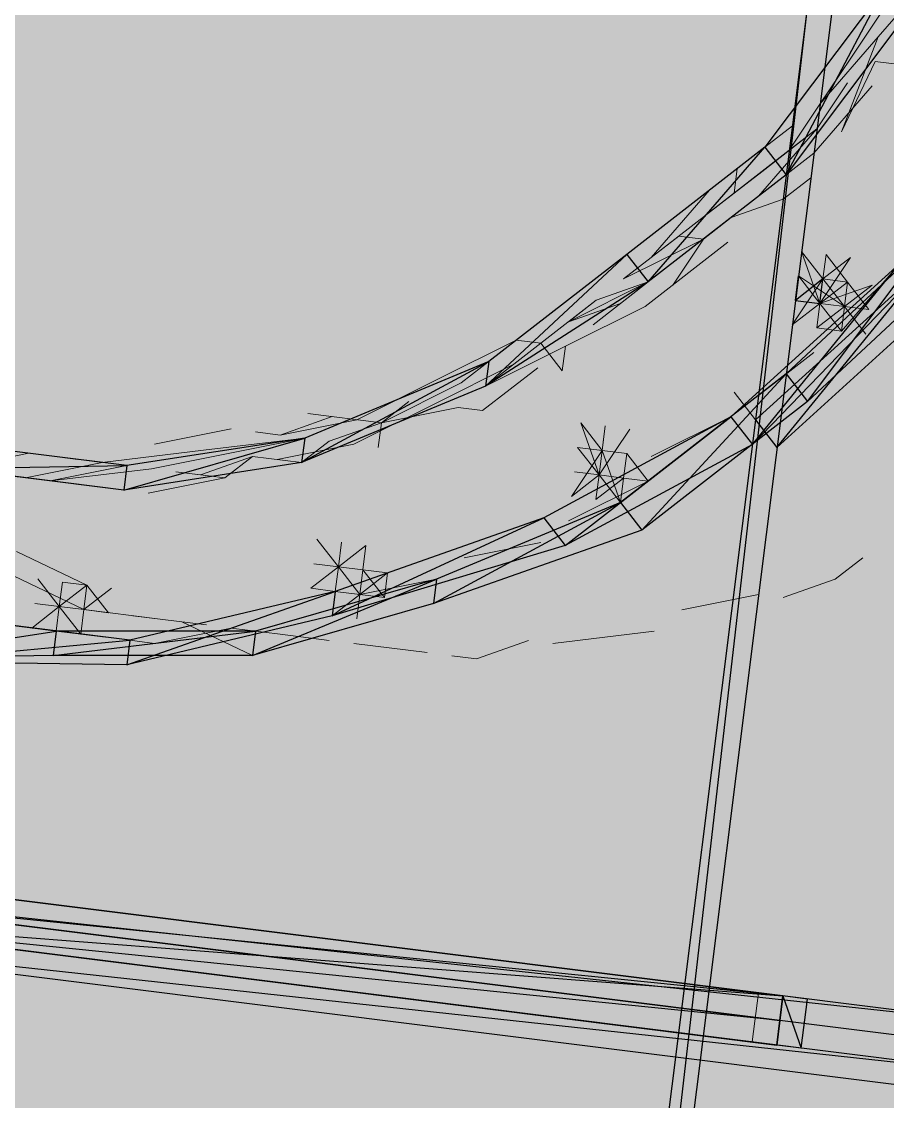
# Model space of a CAD drawing. Header units: metres. Extents: x -4 to 509425, y 7549 to 4732445.
# Drawn here: x 475991.342 to 475991.6385, y 4719727.545 to 4719727.915 of the extents above; entities that cross this region are included whole.
import ezdxf

# ---------------------------------------------------------------- set-up
doc = ezdxf.new("R2010")
doc.units = ezdxf.units.M
doc.header["$LTSCALE"] = 0.01
doc.header["$MEASUREMENT"] = 0
doc.layers.get('0').update_dxf_attribs({"lineweight": 0})
doc.layers.add('_SUBESTACIÓN', color=1, linetype='Continuous')
doc.layers.add('SUBESTACION LA VID', color=253, linetype='Continuous')

# ---------------------------------------------------------------- blocks, each defined once
blk = doc.blocks.new('A$Cfff6051d')
at = {"layer": 'SUBESTACION LA VID', "transparency": 33554687}
h = blk.add_hatch(color=256, dxfattribs=at)
h.dxf.hatch_style = 2
edge = h.paths.add_edge_path()
edge.add_spline(control_points=[(475991.68354, 4719727.54537), (475991.68354, 4719727.54537), (475991.6846, 4719727.55378), (475991.6846, 4719727.55378), (475991.6846, 4719727.55378), (475991.17112, 4719727.60962), (475991.17112, 4719727.60962), (475991.17112, 4719727.60962), (475991.68354, 4719727.54537), (475991.68354, 4719727.54537)], knot_values=[0, 0, 0, 0, 1, 1, 1, 2, 2, 2, 3, 3, 3, 3], degree=3, periodic=0)
edge = h.paths.add_edge_path()
edge.add_spline(control_points=[(475991.6846, 4719727.55378), (475991.6846, 4719727.55378), (475991.17112, 4719727.60962), (475991.17112, 4719727.60962), (475991.17112, 4719727.60962), (475991.17218, 4719727.61802), (475991.17218, 4719727.61802), (475991.17218, 4719727.61802), (475991.6846, 4719727.55378), (475991.6846, 4719727.55378)], knot_values=[0, 0, 0, 0, 1, 1, 1, 2, 2, 2, 3, 3, 3, 3], degree=3, periodic=0)
edge = h.paths.add_edge_path()
edge.add_spline(control_points=[(475991.17112, 4719727.60962), (475991.17112, 4719727.60962), (475991.17218, 4719727.61802), (475991.17218, 4719727.61802), (475991.17218, 4719727.61802), (475990.73029, 4719728.17683), (475990.73029, 4719728.17683), (475990.73029, 4719728.17683), (475991.17112, 4719727.60962), (475991.17112, 4719727.60962)], knot_values=[0, 0, 0, 0, 1, 1, 1, 2, 2, 2, 3, 3, 3, 3], degree=3, periodic=0)
edge = h.paths.add_edge_path()
edge.add_spline(control_points=[(475991.17218, 4719727.61802), (475991.17218, 4719727.61802), (475990.73029, 4719728.17683), (475990.73029, 4719728.17683), (475990.73029, 4719728.17683), (475990.73134, 4719728.18523), (475990.73134, 4719728.18523), (475990.73134, 4719728.18523), (475991.17218, 4719727.61802), (475991.17218, 4719727.61802)], knot_values=[0, 0, 0, 0, 1, 1, 1, 2, 2, 2, 3, 3, 3, 3], degree=3, periodic=0)
edge = h.paths.add_edge_path()
edge.add_spline(control_points=[(475990.73029, 4719728.17683), (475990.73029, 4719728.17683), (475990.73134, 4719728.18523), (475990.73134, 4719728.18523), (475990.73134, 4719728.18523), (475990.13386, 4719728.2516), (475990.13386, 4719728.2516), (475990.13386, 4719728.2516), (475990.73029, 4719728.17683), (475990.73029, 4719728.17683)], knot_values=[0, 0, 0, 0, 1, 1, 1, 2, 2, 2, 3, 3, 3, 3], degree=3, periodic=0)
edge = h.paths.add_edge_path()
edge.add_spline(control_points=[(475990.73134, 4719728.18523), (475990.73134, 4719728.18523), (475990.13386, 4719728.2516), (475990.13386, 4719728.2516), (475990.13386, 4719728.2516), (475990.13492, 4719728.26), (475990.13492, 4719728.26), (475990.13492, 4719728.26), (475990.73134, 4719728.18523), (475990.73134, 4719728.18523)], knot_values=[0, 0, 0, 0, 1, 1, 1, 2, 2, 2, 3, 3, 3, 3], degree=3, periodic=0)
h = blk.add_hatch(color=256, dxfattribs=at)
h.dxf.hatch_style = 2
edge = h.paths.add_edge_path()
edge.add_spline(control_points=[(475991.67725, 4719727.56323), (475991.67725, 4719727.56323), (475991.6783, 4719727.57163), (475991.6783, 4719727.57163), (475991.6783, 4719727.57163), (475991.18163, 4719727.62536), (475991.18163, 4719727.62536), (475991.18163, 4719727.62536), (475991.67725, 4719727.56323), (475991.67725, 4719727.56323)], knot_values=[0, 0, 0, 0, 1, 1, 1, 2, 2, 2, 3, 3, 3, 3], degree=3, periodic=0)
edge = h.paths.add_edge_path()
edge.add_spline(control_points=[(475991.6783, 4719727.57163), (475991.6783, 4719727.57163), (475991.18163, 4719727.62536), (475991.18163, 4719727.62536), (475991.18163, 4719727.62536), (475991.18268, 4719727.63376), (475991.18268, 4719727.63376), (475991.18268, 4719727.63376), (475991.6783, 4719727.57163), (475991.6783, 4719727.57163)], knot_values=[0, 0, 0, 0, 1, 1, 1, 2, 2, 2, 3, 3, 3, 3], degree=3, periodic=0)
edge = h.paths.add_edge_path()
edge.add_spline(control_points=[(475991.18163, 4719727.62536), (475991.18163, 4719727.62536), (475991.18268, 4719727.63376), (475991.18268, 4719727.63376), (475991.18268, 4719727.63376), (475990.7408, 4719728.19257), (475990.7408, 4719728.19257), (475990.7408, 4719728.19257), (475991.18163, 4719727.62536), (475991.18163, 4719727.62536)], knot_values=[0, 0, 0, 0, 1, 1, 1, 2, 2, 2, 3, 3, 3, 3], degree=3, periodic=0)
edge = h.paths.add_edge_path()
edge.add_spline(control_points=[(475991.18268, 4719727.63376), (475991.18268, 4719727.63376), (475990.7408, 4719728.19257), (475990.7408, 4719728.19257), (475990.7408, 4719728.19257), (475990.75025, 4719728.19992), (475990.75025, 4719728.19992), (475990.75025, 4719728.19992), (475991.18268, 4719727.63376), (475991.18268, 4719727.63376)], knot_values=[0, 0, 0, 0, 1, 1, 1, 2, 2, 2, 3, 3, 3, 3], degree=3, periodic=0)
h = blk.add_hatch(color=256, dxfattribs=at)
h.dxf.hatch_style = 2
edge = h.paths.add_edge_path()
edge.add_spline(control_points=[(475991.62173, 4719727.93708), (475991.62173, 4719727.93708), (475991.62068, 4719727.92868), (475991.62068, 4719727.92868), (475991.62068, 4719727.92868), (475991.61228, 4719727.92973), (475991.61228, 4719727.92973), (475991.61228, 4719727.92973), (475991.62173, 4719727.93708), (475991.62173, 4719727.93708)], knot_values=[0, 0, 0, 0, 1, 1, 1, 2, 2, 2, 3, 3, 3, 3], degree=3, periodic=0)
edge = h.paths.add_edge_path()
edge.add_spline(control_points=[(475991.62068, 4719727.92868), (475991.62068, 4719727.92868), (475991.61228, 4719727.92973), (475991.61228, 4719727.92973), (475991.61228, 4719727.92973), (475991.51536, 4719727.08865), (475991.51536, 4719727.08865), (475991.51536, 4719727.08865), (475991.62068, 4719727.92868), (475991.62068, 4719727.92868)], knot_values=[0, 0, 0, 0, 1, 1, 1, 2, 2, 2, 3, 3, 3, 3], degree=3, periodic=0)
edge = h.paths.add_edge_path()
edge.add_spline(control_points=[(475991.61228, 4719727.92973), (475991.61228, 4719727.92973), (475991.51536, 4719727.08865), (475991.51536, 4719727.08865), (475991.51536, 4719727.08865), (475991.50696, 4719727.0897), (475991.50696, 4719727.0897), (475991.50696, 4719727.0897), (475991.61228, 4719727.92973), (475991.61228, 4719727.92973)], knot_values=[0, 0, 0, 0, 1, 1, 1, 2, 2, 2, 3, 3, 3, 3], degree=3, periodic=0)
h = blk.add_hatch(color=256, dxfattribs=at)
h.dxf.hatch_style = 2
h.paths.add_polyline_path([(475991.60699, 4719727.81947), (475991.61539, 4719727.81842), (475991.61644, 4719727.82682)])
h = blk.add_hatch(color=256, dxfattribs=at)
h.dxf.hatch_style = 2
edge = h.paths.add_edge_path()
edge.add_spline(control_points=[(475991.24778, 4719727.60854), (475991.24778, 4719727.60854), (475991.24988, 4719727.62534), (475991.24988, 4719727.62534), (475991.24988, 4719727.62534), (475991.6027, 4719727.58111), (475991.6027, 4719727.58111), (475991.6027, 4719727.58111), (475991.24778, 4719727.60854), (475991.24778, 4719727.60854)], knot_values=[0, 0, 0, 0, 1, 1, 1, 2, 2, 2, 3, 3, 3, 3], degree=3, periodic=0)
edge = h.paths.add_edge_path()
edge.add_spline(control_points=[(475991.24988, 4719727.62534), (475991.24988, 4719727.62534), (475991.6027, 4719727.58111), (475991.6027, 4719727.58111), (475991.6027, 4719727.58111), (475991.24778, 4719727.60854), (475991.24778, 4719727.60854), (475991.24778, 4719727.60854), (475991.24988, 4719727.62534), (475991.24988, 4719727.62534)], knot_values=[0, 0, 0, 0, 1, 1, 1, 2, 2, 2, 3, 3, 3, 3], degree=3, periodic=0)
edge = h.paths.add_edge_path()
edge.add_spline(control_points=[(475991.6027, 4719727.58111), (475991.6027, 4719727.58111), (475991.24778, 4719727.60854), (475991.24778, 4719727.60854), (475991.24778, 4719727.60854), (475991.60059, 4719727.56431), (475991.60059, 4719727.56431), (475991.60059, 4719727.56431), (475991.6027, 4719727.58111), (475991.6027, 4719727.58111)], knot_values=[0, 0, 0, 0, 1, 1, 1, 2, 2, 2, 3, 3, 3, 3], degree=3, periodic=0)
edge = h.paths.add_edge_path()
edge.add_spline(control_points=[(475991.24778, 4719727.60854), (475991.24778, 4719727.60854), (475991.60059, 4719727.56431), (475991.60059, 4719727.56431), (475991.60059, 4719727.56431), (475991.6027, 4719727.58111), (475991.6027, 4719727.58111), (475991.6027, 4719727.58111), (475991.24778, 4719727.60854), (475991.24778, 4719727.60854)], knot_values=[0, 0, 0, 0, 1, 1, 1, 2, 2, 2, 3, 3, 3, 3], degree=3, periodic=0)
h = blk.add_hatch(color=256, dxfattribs=at)
h.dxf.hatch_style = 2
edge = h.paths.add_edge_path()
edge.add_spline(control_points=[(475991.24988, 4719727.62534), (475991.24988, 4719727.62534), (475991.24883, 4719727.61694), (475991.24883, 4719727.61694), (475991.24883, 4719727.61694), (475991.6027, 4719727.58111), (475991.6027, 4719727.58111), (475991.6027, 4719727.58111), (475991.24988, 4719727.62534), (475991.24988, 4719727.62534)], knot_values=[0, 0, 0, 0, 1, 1, 1, 2, 2, 2, 3, 3, 3, 3], degree=3, periodic=0)
edge = h.paths.add_edge_path()
edge.add_spline(control_points=[(475991.24883, 4719727.61694), (475991.24883, 4719727.61694), (475991.6027, 4719727.58111), (475991.6027, 4719727.58111), (475991.6027, 4719727.58111), (475991.60165, 4719727.57271), (475991.60165, 4719727.57271), (475991.60165, 4719727.57271), (475991.24883, 4719727.61694), (475991.24883, 4719727.61694)], knot_values=[0, 0, 0, 0, 1, 1, 1, 2, 2, 2, 3, 3, 3, 3], degree=3, periodic=0)
h = blk.add_hatch(color=256, dxfattribs=at)
h.dxf.hatch_style = 2
edge = h.paths.add_edge_path()
edge.add_spline(control_points=[(475991.24883, 4719727.61694), (475991.24883, 4719727.61694), (475991.24778, 4719727.60854), (475991.24778, 4719727.60854), (475991.24778, 4719727.60854), (475991.60165, 4719727.57271), (475991.60165, 4719727.57271), (475991.60165, 4719727.57271), (475991.24883, 4719727.61694), (475991.24883, 4719727.61694)], knot_values=[0, 0, 0, 0, 1, 1, 1, 2, 2, 2, 3, 3, 3, 3], degree=3, periodic=0)
edge = h.paths.add_edge_path()
edge.add_spline(control_points=[(475991.24778, 4719727.60854), (475991.24778, 4719727.60854), (475991.60165, 4719727.57271), (475991.60165, 4719727.57271), (475991.60165, 4719727.57271), (475991.60059, 4719727.56431), (475991.60059, 4719727.56431), (475991.60059, 4719727.56431), (475991.24778, 4719727.60854), (475991.24778, 4719727.60854)], knot_values=[0, 0, 0, 0, 1, 1, 1, 2, 2, 2, 3, 3, 3, 3], degree=3, periodic=0)
at = {"layer": 'SUBESTACION LA VID', "lineweight": 0}
for p, q in [((475991.64693, 4719727.93392), (475991.62592, 4719727.90243)), ((475991.64693, 4719727.93392), (475991.62592, 4719727.90243)), ((475991.63537, 4719727.90977), (475991.61541, 4719727.88668)), ((475991.63537, 4719727.90977), (475991.61541, 4719727.88668)), ((475991.63537, 4719727.90977), (475991.62276, 4719727.87723)), ((475991.63432, 4719727.90137), (475991.62276, 4719727.87723)), ((475991.63326, 4719727.89297), (475991.61331, 4719727.86988)), ((475991.61436, 4719727.87828), (475991.59439, 4719727.85518)), ((475991.5965, 4719727.87198), (475991.57654, 4719727.84889)), ((475991.60491, 4719727.87093), (475991.57654, 4719727.84889)), ((475991.61331, 4719727.86988), (475991.59439, 4719727.85518)), ((475991.57759, 4719727.85729), (475991.55764, 4719727.8342)), ((475991.58599, 4719727.85624), (475991.55764, 4719727.8342)), ((475991.57549, 4719727.84049), (475991.54818, 4719727.82685)), ((475991.58389, 4719727.83944), (475991.55553, 4719727.81739)), ((475991.62273, 4719727.80897), (475991.64269, 4719727.83206)), ((475991.60804, 4719727.82788), (475991.62379, 4719727.81737)), ((475991.61539, 4719727.81842), (475991.60804, 4719727.82788)), ((475991.62379, 4719727.81737), (475991.61644, 4719727.82682)), ((475991.55658, 4719727.82579), (475991.52928, 4719727.81215)), ((475991.55658, 4719727.82579), (475991.53768, 4719727.8111)), ((475991.61539, 4719727.81842), (475991.63324, 4719727.82472)), ((475991.62484, 4719727.82577), (475991.62379, 4719727.81737)), ((475991.62484, 4719727.82577), (475991.62484, 4719727.82577)), ((475991.53873, 4719727.8195), (475991.51982, 4719727.80481)), ((475991.55553, 4719727.81739), (475991.52822, 4719727.80375)), ((475991.61539, 4719727.81842), (475991.61433, 4719727.81002)), ((475991.61539, 4719727.81842), (475991.61433, 4719727.81002)), ((475991.62379, 4719727.81737), (475991.62273, 4719727.80897)), ((475991.52088, 4719727.81321), (475991.49252, 4719727.79117)), ((475991.51142, 4719727.80586), (475991.48411, 4719727.79222)), ((475991.51982, 4719727.80481), (475991.50092, 4719727.79011)), ((475991.59437, 4719727.78693), (475991.61328, 4719727.80162)), ((475991.51037, 4719727.79746), (475991.48306, 4719727.78382)), ((475991.48411, 4719727.79222), (475991.45681, 4719727.77858)), ((475991.49252, 4719727.79117), (475991.46521, 4719727.77752)), ((475991.58597, 4719727.78798), (475991.59332, 4719727.77853)), ((475991.48306, 4719727.78382), (475991.45575, 4719727.77018)), ((475991.49146, 4719727.78276), (475991.46521, 4719727.77752)), ((475991.55761, 4719727.76594), (475991.58492, 4719727.77958)), ((475991.41375, 4719727.77544), (475991.3875, 4719727.7702)), ((475991.55026, 4719727.77539), (475991.53976, 4719727.75965)), ((475991.54186, 4719727.77645), (475991.54081, 4719727.76805)), ((475991.43895, 4719727.77228), (475991.4043, 4719727.7681)), ((475991.43895, 4719727.77228), (475991.4127, 4719727.76704)), ((475991.4043, 4719727.7681), (475991.36964, 4719727.76391)), ((475991.4043, 4719727.7681), (475991.36964, 4719727.76391)), ((475991.45575, 4719727.77018), (475991.4295, 4719727.76494)), ((475991.45575, 4719727.77018), (475991.4295, 4719727.76494)), ((475991.5303, 4719727.7523), (475991.54081, 4719727.76805)), ((475991.53241, 4719727.7691), (475991.54081, 4719727.76805)), ((475991.54081, 4719727.76805), (475991.54081, 4719727.76805)), ((475991.54921, 4719727.76699), (475991.54081, 4719727.76805)), ((475991.54921, 4719727.76699), (475991.54081, 4719727.76805)), ((475991.54081, 4719727.76805), (475991.54921, 4719727.76699)), ((475991.54081, 4719727.76805), (475991.5471, 4719727.75019)), ((475991.34444, 4719727.76707), (475991.31819, 4719727.76183)), ((475991.34444, 4719727.76707), (475991.36964, 4719727.76391)), ((475991.37805, 4719727.76285), (475991.34444, 4719727.76707)), ((475991.4127, 4719727.76704), (475991.38645, 4719727.7618)), ((475991.54921, 4719727.76699), (475991.54921, 4719727.76699)), ((475991.34339, 4719727.75867), (475991.31819, 4719727.76183)), ((475991.34339, 4719727.75867), (475991.31819, 4719727.76183)), ((475991.37805, 4719727.76285), (475991.35179, 4719727.75761)), ((475991.38645, 4719727.7618), (475991.35179, 4719727.75761)), ((475991.37805, 4719727.76285), (475991.37805, 4719727.76285)), ((475991.53976, 4719727.75965), (475991.53136, 4719727.7607)), ((475991.37699, 4719727.75445), (475991.34339, 4719727.75867)), ((475991.41165, 4719727.75864), (475991.38539, 4719727.7534)), ((475991.52925, 4719727.7439), (475991.55656, 4719727.75754)), ((475991.54816, 4719727.75859), (475991.5387, 4719727.75125)), ((475991.45154, 4719727.73657), (475991.45049, 4719727.72817)), ((475991.45154, 4719727.73657), (475991.45049, 4719727.72817)), ((475991.45154, 4719727.73657), (475991.45049, 4719727.72817)), ((475991.45994, 4719727.73552), (475991.45049, 4719727.72817)), ((475991.45994, 4719727.73552), (475991.45889, 4719727.72712)), ((475991.49354, 4719727.73131), (475991.5198, 4719727.73655)), ((475991.44209, 4719727.72923), (475991.45049, 4719727.72817)), ((475991.36332, 4719727.71351), (475991.33918, 4719727.72507)), ((475991.35492, 4719727.71456), (475991.35598, 4719727.72296)), ((475991.45783, 4719727.71872), (475991.48409, 4719727.72396)), ((475991.36438, 4719727.72191), (475991.35492, 4719727.71456)), ((475991.36438, 4719727.72191), (475991.36332, 4719727.71351)), ((475991.41373, 4719727.70719), (475991.44943, 4719727.71977)), ((475991.44103, 4719727.72083), (475991.44943, 4719727.71977)), ((475991.44943, 4719727.71977), (475991.44943, 4719727.71977)), ((475991.44943, 4719727.71977), (475991.44943, 4719727.71977)), ((475991.44943, 4719727.71977), (475991.44943, 4719727.71977)), ((475991.44943, 4719727.71977), (475991.45783, 4719727.71872)), ((475991.34652, 4719727.71561), (475991.35492, 4719727.71456)), ((475991.59435, 4719727.71867), (475991.56809, 4719727.71343)), ((475991.35492, 4719727.71456), (475991.35387, 4719727.70616)), ((475991.38853, 4719727.71035), (475991.36332, 4719727.71351)), ((475991.33707, 4719727.70827), (475991.37067, 4719727.70405)), ((475991.40533, 4719727.70824), (475991.38013, 4719727.7114)), ((475991.42107, 4719727.69773), (475991.39693, 4719727.70929)), ((475991.35387, 4719727.70616), (475991.35387, 4719727.70616)), ((475991.55864, 4719727.70608), (475991.52398, 4719727.7019)), ((475991.48093, 4719727.69876), (475991.45573, 4719727.70192)), ((475991.59219, 4719727.56536), (475991.5943, 4719727.58216))]:
    blk.add_line(p, q, dxfattribs=at)
for points in [[(475991.65638, 4719727.94127), (475991.65533, 4719727.93287), (475991.63537, 4719727.90977)], [(475991.65428, 4719727.92447), (475991.64272, 4719727.90032), (475991.63432, 4719727.90137)], [(475991.62592, 4719727.90243), (475991.61541, 4719727.88668), (475991.60491, 4719727.87093)], [(475991.62486, 4719727.89403), (475991.61436, 4719727.87828), (475991.60491, 4719727.87093)], [(475991.60596, 4719727.87933), (475991.58705, 4719727.86464), (475991.58599, 4719727.85624)], [(475991.61436, 4719727.87828), (475991.59545, 4719727.86358), (475991.58599, 4719727.85624)], [(475991.61225, 4719727.86148), (475991.6028, 4719727.85413), (475991.58494, 4719727.84784)], [(475991.58494, 4719727.84784), (475991.57549, 4719727.84049), (475991.56498, 4719727.82474)], [(475991.58494, 4719727.84784), (475991.57549, 4719727.84049), (475991.56498, 4719727.82474)], [(475991.57549, 4719727.84049), (475991.56709, 4719727.84154), (475991.54818, 4719727.82685)], [(475991.61539, 4719727.81842), (475991.60909, 4719727.83628), (475991.61644, 4719727.82682), (475991.61749, 4719727.83522)], [(475991.61644, 4719727.82682), (475991.62589, 4719727.83417), (475991.61539, 4719727.81842), (475991.62484, 4719727.82577)], [(475991.61644, 4719727.82682), (475991.62484, 4719727.82577), (475991.61749, 4719727.83522)], [(475991.61433, 4719727.81002), (475991.61539, 4719727.81842), (475991.60593, 4719727.81107), (475991.61644, 4719727.82682), (475991.60699, 4719727.81947), (475991.61644, 4719727.82682)], [(475991.62379, 4719727.81737), (475991.60699, 4719727.81947), (475991.61644, 4719727.82682)], [(475991.60804, 4719727.82788), (475991.61539, 4719727.81842), (475991.60804, 4719727.82788)], [(475991.55658, 4719727.82579), (475991.53873, 4719727.8195), (475991.52928, 4719727.81215)], [(475991.55658, 4719727.82579), (475991.54713, 4719727.81845), (475991.52928, 4719727.81215)], [(475991.62484, 4719727.82577), (475991.62379, 4719727.81737), (475991.63219, 4719727.81632), (475991.62379, 4719727.81737), (475991.62273, 4719727.80897), (475991.61539, 4719727.81842)], [(475991.62484, 4719727.82577), (475991.62379, 4719727.81737), (475991.62484, 4719727.82577)], [(475991.62484, 4719727.82577), (475991.62379, 4719727.81737), (475991.62484, 4719727.82577), (475991.63219, 4719727.81632), (475991.62379, 4719727.81737), (475991.63219, 4719727.81632)], [(475991.63324, 4719727.82472), (475991.62379, 4719727.81737), (475991.63219, 4719727.81632), (475991.62379, 4719727.81737), (475991.63113, 4719727.80792)], [(475991.53873, 4719727.8195), (475991.51982, 4719727.80481), (475991.51142, 4719727.80586)], [(475991.61433, 4719727.81002), (475991.62379, 4719727.81737), (475991.61433, 4719727.81002), (475991.61539, 4719727.81842)], [(475991.62273, 4719727.80897), (475991.61433, 4719727.81002), (475991.62379, 4719727.81737)], [(475991.62273, 4719727.80897), (475991.62379, 4719727.81737), (475991.62273, 4719727.80897), (475991.61539, 4719727.81842)], [(475991.62273, 4719727.80897), (475991.61539, 4719727.81842), (475991.62273, 4719727.80897)], [(475991.62273, 4719727.80897), (475991.62379, 4719727.81737), (475991.62273, 4719727.80897)], [(475991.63113, 4719727.80792), (475991.62379, 4719727.81737), (475991.63113, 4719727.80792)], [(475991.52717, 4719727.79535), (475991.51982, 4719727.80481), (475991.50092, 4719727.79011)], [(475991.52717, 4719727.79535), (475991.52822, 4719727.80375), (475991.50092, 4719727.79011)], [(475991.51877, 4719727.79641), (475991.49986, 4719727.78171), (475991.49146, 4719727.78276)], [(475991.47466, 4719727.78487), (475991.46521, 4719727.77752), (475991.44001, 4719727.78068)], [(475991.47466, 4719727.78487), (475991.46521, 4719727.77752), (475991.44735, 4719727.77123)], [(475991.49146, 4719727.78276), (475991.46521, 4719727.77752), (475991.46415, 4719727.76912)], [(475991.44841, 4719727.77963), (475991.43055, 4719727.77334), (475991.42215, 4719727.77439)], [(475991.45681, 4719727.77858), (475991.43055, 4719727.77334), (475991.42215, 4719727.77439)], [(475991.53241, 4719727.7691), (475991.53976, 4719727.75965), (475991.54186, 4719727.77645)], [(475991.53976, 4719727.75965), (475991.53346, 4719727.7775), (475991.54081, 4719727.76805), (475991.53346, 4719727.7775)], [(475991.44735, 4719727.77123), (475991.4379, 4719727.76388), (475991.4211, 4719727.76599)], [(475991.36124, 4719727.76496), (475991.34444, 4719727.76707), (475991.32764, 4719727.76917)], [(475991.36964, 4719727.76391), (475991.34339, 4719727.75867), (475991.33499, 4719727.75972)], [(475991.4211, 4719727.76599), (475991.41165, 4719727.75864), (475991.39485, 4719727.76075)], [(475991.4211, 4719727.76599), (475991.40325, 4719727.7597), (475991.39485, 4719727.76075)], [(475991.54921, 4719727.76699), (475991.54816, 4719727.75859), (475991.53976, 4719727.75965), (475991.5471, 4719727.75019), (475991.53976, 4719727.75965), (475991.5387, 4719727.75125)], [(475991.54921, 4719727.76699), (475991.54816, 4719727.75859), (475991.55656, 4719727.75754)], [(475991.54921, 4719727.76699), (475991.54816, 4719727.75859), (475991.54921, 4719727.76699), (475991.55656, 4719727.75754), (475991.54816, 4719727.75859), (475991.55656, 4719727.75754)], [(475991.5303, 4719727.7523), (475991.53976, 4719727.75965), (475991.53136, 4719727.7607), (475991.53976, 4719727.75965)], [(475991.53976, 4719727.75965), (475991.53136, 4719727.7607), (475991.53976, 4719727.75965)], [(475991.5387, 4719727.75125), (475991.53976, 4719727.75965), (475991.5303, 4719727.7523), (475991.53976, 4719727.75965)], [(475991.5387, 4719727.75125), (475991.53976, 4719727.75965), (475991.5387, 4719727.75125)], [(475991.5471, 4719727.75019), (475991.54816, 4719727.75859), (475991.5471, 4719727.75019), (475991.53976, 4719727.75965), (475991.54816, 4719727.75859)], [(475991.54816, 4719727.75859), (475991.53976, 4719727.75965), (475991.54816, 4719727.75859)], [(475991.54816, 4719727.75859), (475991.5471, 4719727.75019), (475991.54816, 4719727.75859)], [(475991.45049, 4719727.72817), (475991.44943, 4719727.71977), (475991.45049, 4719727.72817), (475991.44103, 4719727.72083), (475991.45049, 4719727.72817), (475991.44209, 4719727.72923), (475991.45049, 4719727.72817), (475991.44314, 4719727.73763)], [(475991.44209, 4719727.72923), (475991.45049, 4719727.72817), (475991.44314, 4719727.73763)], [(475991.45049, 4719727.72817), (475991.45154, 4719727.73657), (475991.45049, 4719727.72817)], [(475991.45994, 4719727.73552), (475991.45049, 4719727.72817), (475991.45994, 4719727.73552)], [(475991.45994, 4719727.73552), (475991.45889, 4719727.72712), (475991.46623, 4719727.71767), (475991.45889, 4719727.72712), (475991.45783, 4719727.71872)], [(475991.45994, 4719727.73552), (475991.45889, 4719727.72712), (475991.46729, 4719727.72607), (475991.45783, 4719727.71872)], [(475991.37173, 4719727.71245), (475991.36438, 4719727.72191), (475991.34023, 4719727.73347)], [(475991.63005, 4719727.73126), (475991.6206, 4719727.72391), (475991.60275, 4719727.71762)], [(475991.45889, 4719727.72712), (475991.45049, 4719727.72817), (475991.45783, 4719727.71872), (475991.45049, 4719727.72817), (475991.45783, 4719727.71872)], [(475991.45889, 4719727.72712), (475991.45783, 4719727.71872), (475991.45889, 4719727.72712)], [(475991.46729, 4719727.72607), (475991.46623, 4719727.71767), (475991.45889, 4719727.72712)], [(475991.35492, 4719727.71456), (475991.34652, 4719727.71561), (475991.35492, 4719727.71456), (475991.34758, 4719727.72401)], [(475991.34758, 4719727.72401), (475991.35492, 4719727.71456), (475991.34758, 4719727.72401)], [(475991.35598, 4719727.72296), (475991.36438, 4719727.72191), (475991.35492, 4719727.71456)], [(475991.35492, 4719727.71456), (475991.35598, 4719727.72296), (475991.35492, 4719727.71456)], [(475991.36438, 4719727.72191), (475991.35492, 4719727.71456), (475991.36438, 4719727.72191)], [(475991.36438, 4719727.72191), (475991.36332, 4719727.71351), (475991.36227, 4719727.70511), (475991.36332, 4719727.71351)], [(475991.36438, 4719727.72191), (475991.36332, 4719727.71351), (475991.37173, 4719727.71245)], [(475991.36438, 4719727.72191), (475991.36332, 4719727.71351), (475991.36438, 4719727.72191)], [(475991.37278, 4719727.72085), (475991.36332, 4719727.71351), (475991.37173, 4719727.71245), (475991.36332, 4719727.71351), (475991.37173, 4719727.71245)], [(475991.44943, 4719727.71977), (475991.45783, 4719727.71872), (475991.44943, 4719727.71977)], [(475991.46623, 4719727.71767), (475991.45783, 4719727.71872), (475991.45678, 4719727.71032), (475991.45783, 4719727.71872), (475991.44838, 4719727.71137)], [(475991.35492, 4719727.71456), (475991.35387, 4719727.70616), (475991.35492, 4719727.71456), (475991.34547, 4719727.70721)], [(475991.34547, 4719727.70721), (475991.35492, 4719727.71456), (475991.34547, 4719727.70721)], [(475991.35492, 4719727.71456), (475991.36227, 4719727.70511), (475991.35387, 4719727.70616)], [(475991.36332, 4719727.71351), (475991.36227, 4719727.70511), (475991.35387, 4719727.70616)], [(475991.36332, 4719727.71351), (475991.35492, 4719727.71456), (475991.36332, 4719727.71351)], [(475991.36227, 4719727.70511), (475991.35492, 4719727.71456), (475991.36227, 4719727.70511)], [(475991.37067, 4719727.70405), (475991.36227, 4719727.70511), (475991.35387, 4719727.70616), (475991.36227, 4719727.70511)], [(475991.37907, 4719727.703), (475991.38747, 4719727.70195), (475991.41373, 4719727.70719)], [(475991.44733, 4719727.70297), (475991.43053, 4719727.70508), (475991.41373, 4719727.70719)], [(475991.51558, 4719727.70295), (475991.49773, 4719727.69666), (475991.48933, 4719727.69771)]]:
    blk.add_lwpolyline(points, dxfattribs=at)
at = {"layer": 'SUBESTACION LA VID'}
for points in [[(475991.60699, 4719727.81947), (475991.60699, 4719727.81947), (475991.60804, 4719727.82788)], [(475991.60699, 4719727.81947), (475991.61539, 4719727.81842), (475991.61644, 4719727.82682)]]:
    blk.add_lwpolyline(points, close=True, dxfattribs=at)
at = {"layer": 'SUBESTACION LA VID', "lineweight": 0}
for points in [[(475991.60699, 4719727.81947), (475991.60699, 4719727.81947), (475991.60804, 4719727.82788)], [(475991.60699, 4719727.81947), (475991.61539, 4719727.81842), (475991.61644, 4719727.82682)]]:
    blk.add_lwpolyline(points, close=True, dxfattribs=at)
at = {"layer": 'SUBESTACION LA VID'}
for points in [[(475991.61228, 4719727.92973), (475991.61228, 4719727.92973), (475991.51536, 4719727.08865), (475991.51536, 4719727.08865), (475991.51536, 4719727.08865), (475991.50696, 4719727.0897), (475991.50696, 4719727.0897), (475991.50696, 4719727.0897), (475991.61228, 4719727.92973), (475991.61228, 4719727.92973)], [(475991.62068, 4719727.92868), (475991.62068, 4719727.92868), (475991.61228, 4719727.92973), (475991.61228, 4719727.92973), (475991.61228, 4719727.92973), (475991.51536, 4719727.08865), (475991.51536, 4719727.08865), (475991.51536, 4719727.08865), (475991.62068, 4719727.92868), (475991.62068, 4719727.92868)], [(475991.63748, 4719727.92657), (475991.63748, 4719727.92657), (475991.60385, 4719727.86253), (475991.60385, 4719727.86253), (475991.60385, 4719727.86253), (475991.5965, 4719727.87198), (475991.5965, 4719727.87198), (475991.5965, 4719727.87198), (475991.63748, 4719727.92657), (475991.63748, 4719727.92657)], [(475991.64482, 4719727.91712), (475991.64482, 4719727.91712), (475991.63748, 4719727.92657), (475991.63748, 4719727.92657), (475991.63748, 4719727.92657), (475991.60385, 4719727.86253), (475991.60385, 4719727.86253), (475991.60385, 4719727.86253), (475991.64482, 4719727.91712), (475991.64482, 4719727.91712)], [(475991.5965, 4719727.87198), (475991.5965, 4719727.87198), (475991.55658, 4719727.82579), (475991.55658, 4719727.82579), (475991.55658, 4719727.82579), (475991.54924, 4719727.83525), (475991.54924, 4719727.83525), (475991.54924, 4719727.83525), (475991.5965, 4719727.87198), (475991.5965, 4719727.87198)], [(475991.60385, 4719727.86253), (475991.60385, 4719727.86253), (475991.5965, 4719727.87198), (475991.5965, 4719727.87198), (475991.5965, 4719727.87198), (475991.55658, 4719727.82579), (475991.55658, 4719727.82579), (475991.55658, 4719727.82579), (475991.60385, 4719727.86253), (475991.60385, 4719727.86253)], [(475991.65215, 4719727.83941), (475991.65215, 4719727.83941), (475991.61117, 4719727.78482), (475991.61117, 4719727.78482), (475991.61117, 4719727.78482), (475991.60383, 4719727.79428), (475991.60383, 4719727.79428), (475991.60383, 4719727.79428), (475991.65215, 4719727.83941), (475991.65215, 4719727.83941)], [(475991.65949, 4719727.82996), (475991.65949, 4719727.82996), (475991.65215, 4719727.83941), (475991.65215, 4719727.83941), (475991.65215, 4719727.83941), (475991.61117, 4719727.78482), (475991.61117, 4719727.78482), (475991.61117, 4719727.78482), (475991.65949, 4719727.82996), (475991.65949, 4719727.82996)], [(475991.55658, 4719727.82579), (475991.55658, 4719727.82579), (475991.54924, 4719727.83525), (475991.54924, 4719727.83525), (475991.54924, 4719727.83525), (475991.50092, 4719727.79011), (475991.50092, 4719727.79011), (475991.50092, 4719727.79011), (475991.55658, 4719727.82579), (475991.55658, 4719727.82579)], [(475991.54924, 4719727.83525), (475991.54924, 4719727.83525), (475991.50092, 4719727.79011), (475991.50092, 4719727.79011), (475991.50092, 4719727.79011), (475991.50197, 4719727.79851), (475991.50197, 4719727.79851), (475991.50197, 4719727.79851), (475991.54924, 4719727.83525), (475991.54924, 4719727.83525)], [(475991.64269, 4719727.83206), (475991.64269, 4719727.83206), (475991.59227, 4719727.77013), (475991.59227, 4719727.77013), (475991.59227, 4719727.77013), (475991.58492, 4719727.77958), (475991.58492, 4719727.77958), (475991.58492, 4719727.77958), (475991.64269, 4719727.83206), (475991.64269, 4719727.83206)], [(475991.65109, 4719727.83101), (475991.65109, 4719727.83101), (475991.64269, 4719727.83206), (475991.64269, 4719727.83206), (475991.64269, 4719727.83206), (475991.59227, 4719727.77013), (475991.59227, 4719727.77013), (475991.59227, 4719727.77013), (475991.65109, 4719727.83101), (475991.65109, 4719727.83101)], [(475991.65109, 4719727.83101), (475991.65109, 4719727.83101), (475991.60067, 4719727.76907), (475991.60067, 4719727.76907), (475991.60067, 4719727.76907), (475991.59332, 4719727.77853), (475991.59332, 4719727.77853), (475991.59332, 4719727.77853), (475991.65109, 4719727.83101), (475991.65109, 4719727.83101)], [(475991.65844, 4719727.82156), (475991.65844, 4719727.82156), (475991.65109, 4719727.83101), (475991.65109, 4719727.83101), (475991.65109, 4719727.83101), (475991.60067, 4719727.76907), (475991.60067, 4719727.76907), (475991.60067, 4719727.76907), (475991.65844, 4719727.82156), (475991.65844, 4719727.82156)], [(475991.50092, 4719727.79011), (475991.50092, 4719727.79011), (475991.50197, 4719727.79851), (475991.50197, 4719727.79851), (475991.50197, 4719727.79851), (475991.4379, 4719727.76388), (475991.4379, 4719727.76388), (475991.4379, 4719727.76388), (475991.50092, 4719727.79011), (475991.50092, 4719727.79011)], [(475991.50197, 4719727.79851), (475991.50197, 4719727.79851), (475991.4379, 4719727.76388), (475991.4379, 4719727.76388), (475991.4379, 4719727.76388), (475991.43895, 4719727.77228), (475991.43895, 4719727.77228), (475991.43895, 4719727.77228), (475991.50197, 4719727.79851), (475991.50197, 4719727.79851)], [(475991.60383, 4719727.79428), (475991.60383, 4719727.79428), (475991.55445, 4719727.74074), (475991.55445, 4719727.74074), (475991.55445, 4719727.74074), (475991.5471, 4719727.75019), (475991.5471, 4719727.75019), (475991.5471, 4719727.75019), (475991.60383, 4719727.79428), (475991.60383, 4719727.79428)], [(475991.61117, 4719727.78482), (475991.61117, 4719727.78482), (475991.60383, 4719727.79428), (475991.60383, 4719727.79428), (475991.60383, 4719727.79428), (475991.55445, 4719727.74074), (475991.55445, 4719727.74074), (475991.55445, 4719727.74074), (475991.61117, 4719727.78482), (475991.61117, 4719727.78482)], [(475991.58492, 4719727.77958), (475991.58492, 4719727.77958), (475991.5282, 4719727.7355), (475991.5282, 4719727.7355), (475991.5282, 4719727.7355), (475991.52085, 4719727.74495), (475991.52085, 4719727.74495), (475991.52085, 4719727.74495), (475991.58492, 4719727.77958), (475991.58492, 4719727.77958)], [(475991.59227, 4719727.77013), (475991.59227, 4719727.77013), (475991.58492, 4719727.77958), (475991.58492, 4719727.77958), (475991.58492, 4719727.77958), (475991.5282, 4719727.7355), (475991.5282, 4719727.7355), (475991.5282, 4719727.7355), (475991.59227, 4719727.77013), (475991.59227, 4719727.77013)], [(475991.4379, 4719727.76388), (475991.4379, 4719727.76388), (475991.43895, 4719727.77228), (475991.43895, 4719727.77228), (475991.43895, 4719727.77228), (475991.37699, 4719727.75445), (475991.37699, 4719727.75445), (475991.37699, 4719727.75445), (475991.4379, 4719727.76388), (475991.4379, 4719727.76388)], [(475991.43895, 4719727.77228), (475991.43895, 4719727.77228), (475991.37699, 4719727.75445), (475991.37699, 4719727.75445), (475991.37699, 4719727.75445), (475991.37805, 4719727.76285), (475991.37805, 4719727.76285), (475991.37805, 4719727.76285), (475991.43895, 4719727.77228), (475991.43895, 4719727.77228)], [(475991.37805, 4719727.76285), (475991.37805, 4719727.76285), (475991.31819, 4719727.76183), (475991.31819, 4719727.76183), (475991.31819, 4719727.76183), (475991.31924, 4719727.77023), (475991.31924, 4719727.77023), (475991.31924, 4719727.77023), (475991.37805, 4719727.76285), (475991.37805, 4719727.76285)], [(475991.37699, 4719727.75445), (475991.37699, 4719727.75445), (475991.37805, 4719727.76285), (475991.37805, 4719727.76285), (475991.37805, 4719727.76285), (475991.31819, 4719727.76183), (475991.31819, 4719727.76183), (475991.31819, 4719727.76183), (475991.37699, 4719727.75445), (475991.37699, 4719727.75445)], [(475991.55445, 4719727.74074), (475991.55445, 4719727.74074), (475991.5471, 4719727.75019), (475991.5471, 4719727.75019), (475991.5471, 4719727.75019), (475991.48304, 4719727.71556), (475991.48304, 4719727.71556), (475991.48304, 4719727.71556), (475991.55445, 4719727.74074), (475991.55445, 4719727.74074)], [(475991.5471, 4719727.75019), (475991.5471, 4719727.75019), (475991.48304, 4719727.71556), (475991.48304, 4719727.71556), (475991.48304, 4719727.71556), (475991.48409, 4719727.72396), (475991.48409, 4719727.72396), (475991.48409, 4719727.72396), (475991.5471, 4719727.75019), (475991.5471, 4719727.75019)], [(475991.5282, 4719727.7355), (475991.5282, 4719727.7355), (475991.52085, 4719727.74495), (475991.52085, 4719727.74495), (475991.52085, 4719727.74495), (475991.44838, 4719727.71137), (475991.44838, 4719727.71137), (475991.44838, 4719727.71137), (475991.5282, 4719727.7355), (475991.5282, 4719727.7355)], [(475991.52085, 4719727.74495), (475991.52085, 4719727.74495), (475991.44838, 4719727.71137), (475991.44838, 4719727.71137), (475991.44838, 4719727.71137), (475991.44943, 4719727.71977), (475991.44943, 4719727.71977), (475991.44943, 4719727.71977), (475991.52085, 4719727.74495), (475991.52085, 4719727.74495)], [(475991.48304, 4719727.71556), (475991.48304, 4719727.71556), (475991.48409, 4719727.72396), (475991.48409, 4719727.72396), (475991.48409, 4719727.72396), (475991.42107, 4719727.69773), (475991.42107, 4719727.69773), (475991.42107, 4719727.69773), (475991.48304, 4719727.71556), (475991.48304, 4719727.71556)], [(475991.48409, 4719727.72396), (475991.48409, 4719727.72396), (475991.42107, 4719727.69773), (475991.42107, 4719727.69773), (475991.42107, 4719727.69773), (475991.42213, 4719727.70613), (475991.42213, 4719727.70613), (475991.42213, 4719727.70613), (475991.48409, 4719727.72396), (475991.48409, 4719727.72396)], [(475991.44838, 4719727.71137), (475991.44838, 4719727.71137), (475991.44943, 4719727.71977), (475991.44943, 4719727.71977), (475991.44943, 4719727.71977), (475991.37802, 4719727.6946), (475991.37802, 4719727.6946), (475991.37802, 4719727.6946), (475991.44838, 4719727.71137), (475991.44838, 4719727.71137)], [(475991.44943, 4719727.71977), (475991.44943, 4719727.71977), (475991.37802, 4719727.6946), (475991.37802, 4719727.6946), (475991.37802, 4719727.6946), (475991.37907, 4719727.703), (475991.37907, 4719727.703), (475991.37907, 4719727.703), (475991.44943, 4719727.71977), (475991.44943, 4719727.71977)], [(475991.35387, 4719727.70616), (475991.35387, 4719727.70616), (475991.29296, 4719727.69673), (475991.29296, 4719727.69673), (475991.29296, 4719727.69673), (475991.29507, 4719727.71353), (475991.29507, 4719727.71353), (475991.29507, 4719727.71353), (475991.35387, 4719727.70616), (475991.35387, 4719727.70616)], [(475991.37907, 4719727.703), (475991.37907, 4719727.703), (475991.30136, 4719727.69568), (475991.30136, 4719727.69568), (475991.30136, 4719727.69568), (475991.30347, 4719727.71248), (475991.30347, 4719727.71248), (475991.30347, 4719727.71248), (475991.37907, 4719727.703), (475991.37907, 4719727.703)], [(475991.35282, 4719727.69776), (475991.35282, 4719727.69776), (475991.35387, 4719727.70616), (475991.35387, 4719727.70616), (475991.35387, 4719727.70616), (475991.29296, 4719727.69673), (475991.29296, 4719727.69673), (475991.29296, 4719727.69673), (475991.35282, 4719727.69776), (475991.35282, 4719727.69776)], [(475991.42213, 4719727.70613), (475991.42213, 4719727.70613), (475991.35282, 4719727.69776), (475991.35282, 4719727.69776), (475991.35282, 4719727.69776), (475991.35387, 4719727.70616), (475991.35387, 4719727.70616), (475991.35387, 4719727.70616), (475991.42213, 4719727.70613), (475991.42213, 4719727.70613)], [(475991.42107, 4719727.69773), (475991.42107, 4719727.69773), (475991.42213, 4719727.70613), (475991.42213, 4719727.70613), (475991.42213, 4719727.70613), (475991.35282, 4719727.69776), (475991.35282, 4719727.69776), (475991.35282, 4719727.69776), (475991.42107, 4719727.69773), (475991.42107, 4719727.69773)], [(475991.37802, 4719727.6946), (475991.37802, 4719727.6946), (475991.37907, 4719727.703), (475991.37907, 4719727.703), (475991.37907, 4719727.703), (475991.30136, 4719727.69568), (475991.30136, 4719727.69568), (475991.30136, 4719727.69568), (475991.37802, 4719727.6946), (475991.37802, 4719727.6946)], [(475991.6783, 4719727.57163), (475991.6783, 4719727.57163), (475991.18163, 4719727.62536), (475991.18163, 4719727.62536), (475991.18163, 4719727.62536), (475991.18268, 4719727.63376), (475991.18268, 4719727.63376), (475991.18268, 4719727.63376), (475991.6783, 4719727.57163), (475991.6783, 4719727.57163)], [(475991.67725, 4719727.56323), (475991.67725, 4719727.56323), (475991.6783, 4719727.57163), (475991.6783, 4719727.57163), (475991.6783, 4719727.57163), (475991.18163, 4719727.62536), (475991.18163, 4719727.62536), (475991.18163, 4719727.62536), (475991.67725, 4719727.56323), (475991.67725, 4719727.56323)], [(475991.24778, 4719727.60854), (475991.24778, 4719727.60854), (475991.24988, 4719727.62534), (475991.24988, 4719727.62534), (475991.24988, 4719727.62534), (475991.6027, 4719727.58111), (475991.6027, 4719727.58111), (475991.6027, 4719727.58111), (475991.24778, 4719727.60854), (475991.24778, 4719727.60854)], [(475991.24988, 4719727.62534), (475991.24988, 4719727.62534), (475991.6027, 4719727.58111), (475991.6027, 4719727.58111), (475991.6027, 4719727.58111), (475991.24778, 4719727.60854), (475991.24778, 4719727.60854), (475991.24778, 4719727.60854), (475991.24988, 4719727.62534), (475991.24988, 4719727.62534)], [(475991.24988, 4719727.62534), (475991.24988, 4719727.62534), (475991.24883, 4719727.61694), (475991.24883, 4719727.61694), (475991.24883, 4719727.61694), (475991.6027, 4719727.58111), (475991.6027, 4719727.58111), (475991.6027, 4719727.58111), (475991.24988, 4719727.62534), (475991.24988, 4719727.62534)], [(475991.6846, 4719727.55378), (475991.6846, 4719727.55378), (475991.17112, 4719727.60962), (475991.17112, 4719727.60962), (475991.17112, 4719727.60962), (475991.17218, 4719727.61802), (475991.17218, 4719727.61802), (475991.17218, 4719727.61802), (475991.6846, 4719727.55378), (475991.6846, 4719727.55378)], [(475991.24883, 4719727.61694), (475991.24883, 4719727.61694), (475991.24778, 4719727.60854), (475991.24778, 4719727.60854), (475991.24778, 4719727.60854), (475991.60165, 4719727.57271), (475991.60165, 4719727.57271), (475991.60165, 4719727.57271), (475991.24883, 4719727.61694), (475991.24883, 4719727.61694)], [(475991.24883, 4719727.61694), (475991.24883, 4719727.61694), (475991.6027, 4719727.58111), (475991.6027, 4719727.58111), (475991.6027, 4719727.58111), (475991.60165, 4719727.57271), (475991.60165, 4719727.57271), (475991.60165, 4719727.57271), (475991.24883, 4719727.61694), (475991.24883, 4719727.61694)], [(475991.68354, 4719727.54537), (475991.68354, 4719727.54537), (475991.6846, 4719727.55378), (475991.6846, 4719727.55378), (475991.6846, 4719727.55378), (475991.17112, 4719727.60962), (475991.17112, 4719727.60962), (475991.17112, 4719727.60962), (475991.68354, 4719727.54537), (475991.68354, 4719727.54537)], [(475991.24778, 4719727.60854), (475991.24778, 4719727.60854), (475991.60165, 4719727.57271), (475991.60165, 4719727.57271), (475991.60165, 4719727.57271), (475991.60059, 4719727.56431), (475991.60059, 4719727.56431), (475991.60059, 4719727.56431), (475991.24778, 4719727.60854), (475991.24778, 4719727.60854)], [(475991.6027, 4719727.58111), (475991.6027, 4719727.58111), (475991.24778, 4719727.60854), (475991.24778, 4719727.60854), (475991.24778, 4719727.60854), (475991.60059, 4719727.56431), (475991.60059, 4719727.56431), (475991.60059, 4719727.56431), (475991.6027, 4719727.58111), (475991.6027, 4719727.58111)], [(475991.24778, 4719727.60854), (475991.24778, 4719727.60854), (475991.60059, 4719727.56431), (475991.60059, 4719727.56431), (475991.60059, 4719727.56431), (475991.6027, 4719727.58111), (475991.6027, 4719727.58111), (475991.6027, 4719727.58111), (475991.24778, 4719727.60854), (475991.24778, 4719727.60854)], [(475991.60059, 4719727.56431), (475991.60059, 4719727.56431), (475991.60899, 4719727.56325), (475991.60899, 4719727.56325), (475991.60899, 4719727.56325), (475991.6027, 4719727.58111), (475991.6027, 4719727.58111), (475991.6027, 4719727.58111), (475991.60059, 4719727.56431), (475991.60059, 4719727.56431)], [(475991.60899, 4719727.56325), (475991.60899, 4719727.56325), (475991.6027, 4719727.58111), (475991.6027, 4719727.58111), (475991.6027, 4719727.58111), (475991.6111, 4719727.58005), (475991.6111, 4719727.58005), (475991.6111, 4719727.58005), (475991.60899, 4719727.56325), (475991.60899, 4719727.56325)]]:
    blk.add_open_spline(points, degree=3, knots=[0, 0, 0, 0, 1, 1, 1, 2, 2, 2, 3, 3, 3, 3], dxfattribs=at)
at = {"layer": 'SUBESTACION LA VID', "lineweight": 0}
for points in [[(475991.61228, 4719727.92973), (475991.61228, 4719727.92973), (475991.51536, 4719727.08865), (475991.51536, 4719727.08865), (475991.51536, 4719727.08865), (475991.50696, 4719727.0897), (475991.50696, 4719727.0897), (475991.50696, 4719727.0897), (475991.61228, 4719727.92973), (475991.61228, 4719727.92973)], [(475991.62068, 4719727.92868), (475991.62068, 4719727.92868), (475991.61228, 4719727.92973), (475991.61228, 4719727.92973), (475991.61228, 4719727.92973), (475991.51536, 4719727.08865), (475991.51536, 4719727.08865), (475991.51536, 4719727.08865), (475991.62068, 4719727.92868), (475991.62068, 4719727.92868)], [(475991.63748, 4719727.92657), (475991.63748, 4719727.92657), (475991.60385, 4719727.86253), (475991.60385, 4719727.86253), (475991.60385, 4719727.86253), (475991.5965, 4719727.87198), (475991.5965, 4719727.87198), (475991.5965, 4719727.87198), (475991.63748, 4719727.92657), (475991.63748, 4719727.92657)], [(475991.64482, 4719727.91712), (475991.64482, 4719727.91712), (475991.63748, 4719727.92657), (475991.63748, 4719727.92657), (475991.63748, 4719727.92657), (475991.60385, 4719727.86253), (475991.60385, 4719727.86253), (475991.60385, 4719727.86253), (475991.64482, 4719727.91712), (475991.64482, 4719727.91712)], [(475991.5965, 4719727.87198), (475991.5965, 4719727.87198), (475991.55658, 4719727.82579), (475991.55658, 4719727.82579), (475991.55658, 4719727.82579), (475991.54924, 4719727.83525), (475991.54924, 4719727.83525), (475991.54924, 4719727.83525), (475991.5965, 4719727.87198), (475991.5965, 4719727.87198)], [(475991.60385, 4719727.86253), (475991.60385, 4719727.86253), (475991.5965, 4719727.87198), (475991.5965, 4719727.87198), (475991.5965, 4719727.87198), (475991.55658, 4719727.82579), (475991.55658, 4719727.82579), (475991.55658, 4719727.82579), (475991.60385, 4719727.86253), (475991.60385, 4719727.86253)], [(475991.65215, 4719727.83941), (475991.65215, 4719727.83941), (475991.61117, 4719727.78482), (475991.61117, 4719727.78482), (475991.61117, 4719727.78482), (475991.60383, 4719727.79428), (475991.60383, 4719727.79428), (475991.60383, 4719727.79428), (475991.65215, 4719727.83941), (475991.65215, 4719727.83941)], [(475991.65949, 4719727.82996), (475991.65949, 4719727.82996), (475991.65215, 4719727.83941), (475991.65215, 4719727.83941), (475991.65215, 4719727.83941), (475991.61117, 4719727.78482), (475991.61117, 4719727.78482), (475991.61117, 4719727.78482), (475991.65949, 4719727.82996), (475991.65949, 4719727.82996)], [(475991.55658, 4719727.82579), (475991.55658, 4719727.82579), (475991.54924, 4719727.83525), (475991.54924, 4719727.83525), (475991.54924, 4719727.83525), (475991.50092, 4719727.79011), (475991.50092, 4719727.79011), (475991.50092, 4719727.79011), (475991.55658, 4719727.82579), (475991.55658, 4719727.82579)], [(475991.54924, 4719727.83525), (475991.54924, 4719727.83525), (475991.50092, 4719727.79011), (475991.50092, 4719727.79011), (475991.50092, 4719727.79011), (475991.50197, 4719727.79851), (475991.50197, 4719727.79851), (475991.50197, 4719727.79851), (475991.54924, 4719727.83525), (475991.54924, 4719727.83525)], [(475991.64269, 4719727.83206), (475991.64269, 4719727.83206), (475991.59227, 4719727.77013), (475991.59227, 4719727.77013), (475991.59227, 4719727.77013), (475991.58492, 4719727.77958), (475991.58492, 4719727.77958), (475991.58492, 4719727.77958), (475991.64269, 4719727.83206), (475991.64269, 4719727.83206)], [(475991.65109, 4719727.83101), (475991.65109, 4719727.83101), (475991.64269, 4719727.83206), (475991.64269, 4719727.83206), (475991.64269, 4719727.83206), (475991.59227, 4719727.77013), (475991.59227, 4719727.77013), (475991.59227, 4719727.77013), (475991.65109, 4719727.83101), (475991.65109, 4719727.83101)], [(475991.50092, 4719727.79011), (475991.50092, 4719727.79011), (475991.50197, 4719727.79851), (475991.50197, 4719727.79851), (475991.50197, 4719727.79851), (475991.4379, 4719727.76388), (475991.4379, 4719727.76388), (475991.4379, 4719727.76388), (475991.50092, 4719727.79011), (475991.50092, 4719727.79011)], [(475991.50197, 4719727.79851), (475991.50197, 4719727.79851), (475991.4379, 4719727.76388), (475991.4379, 4719727.76388), (475991.4379, 4719727.76388), (475991.43895, 4719727.77228), (475991.43895, 4719727.77228), (475991.43895, 4719727.77228), (475991.50197, 4719727.79851), (475991.50197, 4719727.79851)], [(475991.60383, 4719727.79428), (475991.60383, 4719727.79428), (475991.55445, 4719727.74074), (475991.55445, 4719727.74074), (475991.55445, 4719727.74074), (475991.5471, 4719727.75019), (475991.5471, 4719727.75019), (475991.5471, 4719727.75019), (475991.60383, 4719727.79428), (475991.60383, 4719727.79428)], [(475991.61117, 4719727.78482), (475991.61117, 4719727.78482), (475991.60383, 4719727.79428), (475991.60383, 4719727.79428), (475991.60383, 4719727.79428), (475991.55445, 4719727.74074), (475991.55445, 4719727.74074), (475991.55445, 4719727.74074), (475991.61117, 4719727.78482), (475991.61117, 4719727.78482)], [(475991.58492, 4719727.77958), (475991.58492, 4719727.77958), (475991.5282, 4719727.7355), (475991.5282, 4719727.7355), (475991.5282, 4719727.7355), (475991.52085, 4719727.74495), (475991.52085, 4719727.74495), (475991.52085, 4719727.74495), (475991.58492, 4719727.77958), (475991.58492, 4719727.77958)], [(475991.59227, 4719727.77013), (475991.59227, 4719727.77013), (475991.58492, 4719727.77958), (475991.58492, 4719727.77958), (475991.58492, 4719727.77958), (475991.5282, 4719727.7355), (475991.5282, 4719727.7355), (475991.5282, 4719727.7355), (475991.59227, 4719727.77013), (475991.59227, 4719727.77013)], [(475991.4379, 4719727.76388), (475991.4379, 4719727.76388), (475991.43895, 4719727.77228), (475991.43895, 4719727.77228), (475991.43895, 4719727.77228), (475991.37699, 4719727.75445), (475991.37699, 4719727.75445), (475991.37699, 4719727.75445), (475991.4379, 4719727.76388), (475991.4379, 4719727.76388)], [(475991.43895, 4719727.77228), (475991.43895, 4719727.77228), (475991.37699, 4719727.75445), (475991.37699, 4719727.75445), (475991.37699, 4719727.75445), (475991.37805, 4719727.76285), (475991.37805, 4719727.76285), (475991.37805, 4719727.76285), (475991.43895, 4719727.77228), (475991.43895, 4719727.77228)], [(475991.37805, 4719727.76285), (475991.37805, 4719727.76285), (475991.31819, 4719727.76183), (475991.31819, 4719727.76183), (475991.31819, 4719727.76183), (475991.31924, 4719727.77023), (475991.31924, 4719727.77023), (475991.31924, 4719727.77023), (475991.37805, 4719727.76285), (475991.37805, 4719727.76285)], [(475991.37699, 4719727.75445), (475991.37699, 4719727.75445), (475991.37805, 4719727.76285), (475991.37805, 4719727.76285), (475991.37805, 4719727.76285), (475991.31819, 4719727.76183), (475991.31819, 4719727.76183), (475991.31819, 4719727.76183), (475991.37699, 4719727.75445), (475991.37699, 4719727.75445)], [(475991.55445, 4719727.74074), (475991.55445, 4719727.74074), (475991.5471, 4719727.75019), (475991.5471, 4719727.75019), (475991.5471, 4719727.75019), (475991.48304, 4719727.71556), (475991.48304, 4719727.71556), (475991.48304, 4719727.71556), (475991.55445, 4719727.74074), (475991.55445, 4719727.74074)], [(475991.5471, 4719727.75019), (475991.5471, 4719727.75019), (475991.48304, 4719727.71556), (475991.48304, 4719727.71556), (475991.48304, 4719727.71556), (475991.48409, 4719727.72396), (475991.48409, 4719727.72396), (475991.48409, 4719727.72396), (475991.5471, 4719727.75019), (475991.5471, 4719727.75019)], [(475991.5282, 4719727.7355), (475991.5282, 4719727.7355), (475991.52085, 4719727.74495), (475991.52085, 4719727.74495), (475991.52085, 4719727.74495), (475991.44838, 4719727.71137), (475991.44838, 4719727.71137), (475991.44838, 4719727.71137), (475991.5282, 4719727.7355), (475991.5282, 4719727.7355)], [(475991.52085, 4719727.74495), (475991.52085, 4719727.74495), (475991.44838, 4719727.71137), (475991.44838, 4719727.71137), (475991.44838, 4719727.71137), (475991.44943, 4719727.71977), (475991.44943, 4719727.71977), (475991.44943, 4719727.71977), (475991.52085, 4719727.74495), (475991.52085, 4719727.74495)], [(475991.48304, 4719727.71556), (475991.48304, 4719727.71556), (475991.48409, 4719727.72396), (475991.48409, 4719727.72396), (475991.48409, 4719727.72396), (475991.42107, 4719727.69773), (475991.42107, 4719727.69773), (475991.42107, 4719727.69773), (475991.48304, 4719727.71556), (475991.48304, 4719727.71556)], [(475991.48409, 4719727.72396), (475991.48409, 4719727.72396), (475991.42107, 4719727.69773), (475991.42107, 4719727.69773), (475991.42107, 4719727.69773), (475991.42213, 4719727.70613), (475991.42213, 4719727.70613), (475991.42213, 4719727.70613), (475991.48409, 4719727.72396), (475991.48409, 4719727.72396)], [(475991.44838, 4719727.71137), (475991.44838, 4719727.71137), (475991.44943, 4719727.71977), (475991.44943, 4719727.71977), (475991.44943, 4719727.71977), (475991.37802, 4719727.6946), (475991.37802, 4719727.6946), (475991.37802, 4719727.6946), (475991.44838, 4719727.71137), (475991.44838, 4719727.71137)], [(475991.44943, 4719727.71977), (475991.44943, 4719727.71977), (475991.37802, 4719727.6946), (475991.37802, 4719727.6946), (475991.37802, 4719727.6946), (475991.37907, 4719727.703), (475991.37907, 4719727.703), (475991.37907, 4719727.703), (475991.44943, 4719727.71977), (475991.44943, 4719727.71977)], [(475991.35387, 4719727.70616), (475991.35387, 4719727.70616), (475991.29296, 4719727.69673), (475991.29296, 4719727.69673), (475991.29296, 4719727.69673), (475991.29507, 4719727.71353), (475991.29507, 4719727.71353), (475991.29507, 4719727.71353), (475991.35387, 4719727.70616), (475991.35387, 4719727.70616)], [(475991.37907, 4719727.703), (475991.37907, 4719727.703), (475991.30136, 4719727.69568), (475991.30136, 4719727.69568), (475991.30136, 4719727.69568), (475991.30347, 4719727.71248), (475991.30347, 4719727.71248), (475991.30347, 4719727.71248), (475991.37907, 4719727.703), (475991.37907, 4719727.703)], [(475991.35282, 4719727.69776), (475991.35282, 4719727.69776), (475991.35387, 4719727.70616), (475991.35387, 4719727.70616), (475991.35387, 4719727.70616), (475991.29296, 4719727.69673), (475991.29296, 4719727.69673), (475991.29296, 4719727.69673), (475991.35282, 4719727.69776), (475991.35282, 4719727.69776)], [(475991.42213, 4719727.70613), (475991.42213, 4719727.70613), (475991.35282, 4719727.69776), (475991.35282, 4719727.69776), (475991.35282, 4719727.69776), (475991.35387, 4719727.70616), (475991.35387, 4719727.70616), (475991.35387, 4719727.70616), (475991.42213, 4719727.70613), (475991.42213, 4719727.70613)], [(475991.42107, 4719727.69773), (475991.42107, 4719727.69773), (475991.42213, 4719727.70613), (475991.42213, 4719727.70613), (475991.42213, 4719727.70613), (475991.35282, 4719727.69776), (475991.35282, 4719727.69776), (475991.35282, 4719727.69776), (475991.42107, 4719727.69773), (475991.42107, 4719727.69773)], [(475991.37802, 4719727.6946), (475991.37802, 4719727.6946), (475991.37907, 4719727.703), (475991.37907, 4719727.703), (475991.37907, 4719727.703), (475991.30136, 4719727.69568), (475991.30136, 4719727.69568), (475991.30136, 4719727.69568), (475991.37802, 4719727.6946), (475991.37802, 4719727.6946)], [(475991.6783, 4719727.57163), (475991.6783, 4719727.57163), (475991.18163, 4719727.62536), (475991.18163, 4719727.62536), (475991.18163, 4719727.62536), (475991.18268, 4719727.63376), (475991.18268, 4719727.63376), (475991.18268, 4719727.63376), (475991.6783, 4719727.57163), (475991.6783, 4719727.57163)], [(475991.67725, 4719727.56323), (475991.67725, 4719727.56323), (475991.6783, 4719727.57163), (475991.6783, 4719727.57163), (475991.6783, 4719727.57163), (475991.18163, 4719727.62536), (475991.18163, 4719727.62536), (475991.18163, 4719727.62536), (475991.67725, 4719727.56323), (475991.67725, 4719727.56323)], [(475991.24778, 4719727.60854), (475991.24778, 4719727.60854), (475991.24988, 4719727.62534), (475991.24988, 4719727.62534), (475991.24988, 4719727.62534), (475991.6027, 4719727.58111), (475991.6027, 4719727.58111), (475991.6027, 4719727.58111), (475991.24778, 4719727.60854), (475991.24778, 4719727.60854)], [(475991.24988, 4719727.62534), (475991.24988, 4719727.62534), (475991.6027, 4719727.58111), (475991.6027, 4719727.58111), (475991.6027, 4719727.58111), (475991.24778, 4719727.60854), (475991.24778, 4719727.60854), (475991.24778, 4719727.60854), (475991.24988, 4719727.62534), (475991.24988, 4719727.62534)], [(475991.24988, 4719727.62534), (475991.24988, 4719727.62534), (475991.24883, 4719727.61694), (475991.24883, 4719727.61694), (475991.24883, 4719727.61694), (475991.6027, 4719727.58111), (475991.6027, 4719727.58111), (475991.6027, 4719727.58111), (475991.24988, 4719727.62534), (475991.24988, 4719727.62534)], [(475991.6846, 4719727.55378), (475991.6846, 4719727.55378), (475991.17112, 4719727.60962), (475991.17112, 4719727.60962), (475991.17112, 4719727.60962), (475991.17218, 4719727.61802), (475991.17218, 4719727.61802), (475991.17218, 4719727.61802), (475991.6846, 4719727.55378), (475991.6846, 4719727.55378)], [(475991.24883, 4719727.61694), (475991.24883, 4719727.61694), (475991.24778, 4719727.60854), (475991.24778, 4719727.60854), (475991.24778, 4719727.60854), (475991.60165, 4719727.57271), (475991.60165, 4719727.57271), (475991.60165, 4719727.57271), (475991.24883, 4719727.61694), (475991.24883, 4719727.61694)], [(475991.24883, 4719727.61694), (475991.24883, 4719727.61694), (475991.6027, 4719727.58111), (475991.6027, 4719727.58111), (475991.6027, 4719727.58111), (475991.60165, 4719727.57271), (475991.60165, 4719727.57271), (475991.60165, 4719727.57271), (475991.24883, 4719727.61694), (475991.24883, 4719727.61694)], [(475991.68354, 4719727.54537), (475991.68354, 4719727.54537), (475991.6846, 4719727.55378), (475991.6846, 4719727.55378), (475991.6846, 4719727.55378), (475991.17112, 4719727.60962), (475991.17112, 4719727.60962), (475991.17112, 4719727.60962), (475991.68354, 4719727.54537), (475991.68354, 4719727.54537)], [(475991.24778, 4719727.60854), (475991.24778, 4719727.60854), (475991.60165, 4719727.57271), (475991.60165, 4719727.57271), (475991.60165, 4719727.57271), (475991.60059, 4719727.56431), (475991.60059, 4719727.56431), (475991.60059, 4719727.56431), (475991.24778, 4719727.60854), (475991.24778, 4719727.60854)], [(475991.6027, 4719727.58111), (475991.6027, 4719727.58111), (475991.24778, 4719727.60854), (475991.24778, 4719727.60854), (475991.24778, 4719727.60854), (475991.60059, 4719727.56431), (475991.60059, 4719727.56431), (475991.60059, 4719727.56431), (475991.6027, 4719727.58111), (475991.6027, 4719727.58111)], [(475991.24778, 4719727.60854), (475991.24778, 4719727.60854), (475991.60059, 4719727.56431), (475991.60059, 4719727.56431), (475991.60059, 4719727.56431), (475991.6027, 4719727.58111), (475991.6027, 4719727.58111), (475991.6027, 4719727.58111), (475991.24778, 4719727.60854), (475991.24778, 4719727.60854)], [(475991.60059, 4719727.56431), (475991.60059, 4719727.56431), (475991.60899, 4719727.56325), (475991.60899, 4719727.56325), (475991.60899, 4719727.56325), (475991.6027, 4719727.58111), (475991.6027, 4719727.58111), (475991.6027, 4719727.58111), (475991.60059, 4719727.56431), (475991.60059, 4719727.56431)], [(475991.60899, 4719727.56325), (475991.60899, 4719727.56325), (475991.6027, 4719727.58111), (475991.6027, 4719727.58111), (475991.6027, 4719727.58111), (475991.6111, 4719727.58005), (475991.6111, 4719727.58005), (475991.6111, 4719727.58005), (475991.60899, 4719727.56325), (475991.60899, 4719727.56325)]]:
    blk.add_open_spline(points, degree=3, knots=[0, 0, 0, 0, 1, 1, 1, 2, 2, 2, 3, 3, 3, 3], dxfattribs=at)

msp = doc.modelspace()

# ---------------------------------------------------------------- hatches: boundary and pattern name
at = {"layer": '_SUBESTACIÓN', "transparency": 33554559}
h = msp.add_hatch(color=1, dxfattribs=at)
h.dxf.hatch_style = 1
h.paths.add_polyline_path([(475968.63988, 4719805.82503), (476089.93862, 4719790.61504), (476078.16862, 4719696.74002), (475956.86864, 4719711.95017)])

# ---------------------------------------------------------------- block references
at = {"linetype": 'Continuous'}
msp.add_blockref('A$Cfff6051d', (0, 0), dxfattribs=at)

doc.saveas('drawing.dxf')
